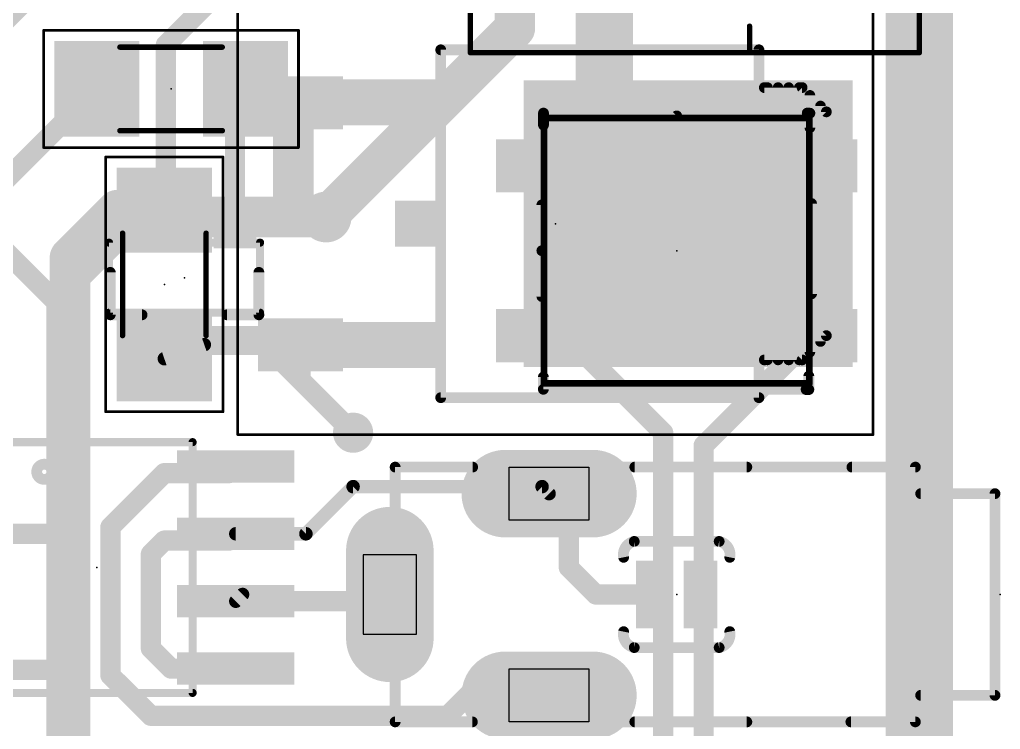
# Model space of a CAD drawing. Extents: x -0.6 to 31.5, y -1.9 to 65.7.
# Drawn here: x 13.02 to 31.5, y 29.46 to 42.83 of the extents above; entities that cross this region are included whole.
import ezdxf

# ---------------------------------------------------------------- set-up
doc = ezdxf.new("R2010")
doc.units = 0
for name, color, linetype in [('1', 22, 'CONTINUOUS'), ('16', 175, 'CONTINUOUS'), ('17', 82, 'CONTINUOUS'), ('18', 82, 'CONTINUOUS'), ('21', 253, 'CONTINUOUS'), ('22', 253, 'CONTINUOUS'), ('23', 7, 'CONTINUOUS'), ('24', 7, 'CONTINUOUS'), ('39', 22, 'CONTINUOUS'), ('40', 175, 'CONTINUOUS'), ('46', 140, 'CONTINUOUS'), ('51', 253, 'CONTINUOUS'), ('52', 253, 'CONTINUOUS')]:
    doc.layers.add(name, color=color, linetype=linetype)

# ---------------------------------------------------------------- blocks, each defined once
blk = doc.blocks.new('RECT')
blk.add_solid([(-0.5, -0.5), (0.5, -0.5), (-0.5, 0.5), (0.5, 0.5)])
blk = doc.blocks.new('LONGP100')
at = {"const_width": 1}
blk.add_lwpolyline([(-0.5, 0), (0.5, 0)], dxfattribs=at)
at = {"const_width": 0.5}
for points in [[(-0.5, 0.25, 1), (-0.5, -0.25)], [(0.5, -0.25, 1), (0.5, 0.25)]]:
    blk.add_lwpolyline(points, format="xyb", dxfattribs=at)
blk = doc.blocks.new('ROUNDV')
at = {"const_width": 0.5}
blk.add_lwpolyline([(0, -0.25, 1), (0, 0.25, 1), (0, -0.25)], format="xyb", dxfattribs=at)

msp = doc.modelspace()

# ---------------------------------------------------------------- linework, layer by layer
at = {"layer": '1'}
for points, const_width in [([(22.352, 52.896), (22.352, 42.672)], 0.762), ([(24.384, 41.642), (24.384, 49.784)], 0.381), ([(16.5449, 43.1275), (15.7765, 42.3591)], 0.381), ([(22.352, 42.672), (18.796, 39.116)], 0.762), ([(15.7765, 42.3591), (15.7765, 39.8245)], 0.381), ([(22.823, 40.081), (24.384, 41.642)], 0.381), ([(14.475, 41.529), (12.57, 39.624)], 0.381), ([(17.079, 41.333), (17.275, 41.529)], 0.381), ([(17.079, 38.973), (17.079, 41.333)], 0.381), ([(15.7765, 39.8245), (15.179, 38.973)], 0.381), ([(13.716, 37.51), (15.179, 38.973)], 0.381), ([(12.745, 38.481), (13.716, 37.51)], 0.381), ([(13.716, 33.1471), (13.716, 37.51)], 0.381), ([(16.129, 36.873), (17.483, 36.873)], 0.381), ([(17.483, 36.873), (19.304, 35.052)], 0.381), ([(22.823, 36.881), (23.317, 36.881)], 0.381), ([(23.317, 36.881), (25.146, 35.052)], 0.381), ([(25.908, 34.812), (27.977, 36.881)], 0.381), ([(25.146, 35.052), (25.146, 29.21)], 0.381), ([(25.908, 28.448), (25.908, 34.812)], 0.381), ([(16.9672, 34.29), (17.0942, 34.417)], 0.381), ([(14.732, 33.274), (15.748, 34.29)], 0.381), ([(15.748, 34.29), (16.9672, 34.29)], 0.381), ([(18.415, 33.147), (19.304, 34.036)], 0.254), ([(19.304, 34.036), (22.864, 34.036)], 0.254), ([(22.864, 34.036), (22.996, 33.904)], 0.254), ([(14.732, 30.48), (14.732, 33.274)], 0.381), ([(11.8619, 33.1471), (13.716, 33.1471)], 0.381), ([(13.716, 30.5826), (13.716, 33.1471)], 0.381), ([(16.9672, 33.02), (17.0942, 33.147)], 0.381), ([(17.0942, 33.147), (18.415, 33.147)], 0.254), ([(15.494, 32.766), (15.748, 33.02)], 0.381), ([(15.748, 33.02), (16.9672, 33.02)], 0.381), ([(15.494, 30.988), (15.494, 32.766)], 0.381), ([(19.996, 31.877), (19.996, 32.004)], 0.381), ([(17.0942, 31.877), (19.996, 31.877)], 0.381), ([(17.2212, 32.004), (17.0942, 31.877)], 0.254), ([(15.875, 30.607), (15.494, 30.988)], 0.381), ([(11.8862, 30.5826), (13.716, 30.5826)], 0.381), ([(13.716, 28.324), (13.716, 30.5826)], 0.381), ([(15.494, 29.718), (14.732, 30.48)], 0.381), ([(17.0942, 30.607), (15.875, 30.607)], 0.381), ([(21.468, 30.104), (21.082, 29.718)], 0.381), ([(22.996, 30.104), (21.468, 30.104)], 0.381), ([(21.082, 29.718), (15.494, 29.718)], 0.381)]:
    msp.add_lwpolyline(points, dxfattribs=dict(at, const_width=const_width))
for points, const_width in [([(22.4867, 42.5373, 1), (22.2173, 42.8067)], 0.381), ([(22.1615, 42.672, 1), (22.5425, 42.672)], 0.381), ([(15.7091, 42.4265, 1), (15.8439, 42.2918)], 0.1905), ([(15.8718, 42.3591, 1), (15.6813, 42.3591)], 0.1905), ([(24.4514, 41.5746, 1), (24.3166, 41.7094)], 0.1905), ([(14.5424, 41.4616, 1), (14.4076, 41.5964)], 0.1905), ([(17.3424, 41.4616, 1), (17.2076, 41.5964)], 0.1905), ([(24.2888, 41.642, 1), (24.4793, 41.642)], 0.1905), ([(17.0116, 41.4004, 1), (17.1464, 41.2656)], 0.1905), ([(17.1743, 41.333, 1), (16.9838, 41.333)], 0.1905), ([(22.7556, 40.1484, 1), (22.8904, 40.0136)], 0.1905), ([(15.6813, 39.8245, 1), (15.8718, 39.8245)], 0.1905), ([(15.8545, 39.7698, 1), (15.6985, 39.8792)], 0.1905), ([(18.6613, 39.2507, 1), (18.9307, 38.9813)], 0.381), ([(15.101, 39.0277, 1), (15.257, 38.9183)], 0.1905), ([(15.2464, 38.9056, 1), (15.1116, 39.0404)], 0.1905), ([(16.9838, 38.973, 1), (17.1743, 38.973)], 0.1905), ([(13.8113, 37.51, 1), (13.6208, 37.51)], 0.1905), ([(13.6486, 37.5774, 1), (13.7834, 37.4426)], 0.1905), ([(13.6486, 37.4426, 1), (13.7834, 37.5774)], 0.1905), ([(16.129, 36.9683, 1), (16.129, 36.7778)], 0.1905), ([(17.5504, 36.9404, 1), (17.4156, 36.8056)], 0.1905), ([(17.483, 36.7778, 1), (17.483, 36.9683)], 0.1905), ([(22.823, 36.9763, 1), (22.823, 36.7858)], 0.1905), ([(23.3844, 36.9484, 1), (23.2496, 36.8136)], 0.1905), ([(23.317, 36.7858, 1), (23.317, 36.9763)], 0.1905), ([(28.0444, 36.8136, 1), (27.9096, 36.9484)], 0.1905), ([(19.2366, 34.9846, 1), (19.3714, 35.1194)], 0.1905), ([(25.2413, 35.052, 1), (25.0508, 35.052)], 0.1905), ([(25.0786, 34.9846, 1), (25.2134, 35.1194)], 0.1905), ([(25.8406, 34.8794, 1), (25.9754, 34.7446)], 0.1905), ([(26.0033, 34.812, 1), (25.8128, 34.812)], 0.1905), ([(17.1616, 34.3496, 1), (17.0268, 34.4844)], 0.1905), ([(15.748, 34.3852, 1), (15.748, 34.1947)], 0.1905), ([(15.8154, 34.2226, 1), (15.6806, 34.3574)], 0.1905), ([(16.8998, 34.3574, 1), (17.0346, 34.2226)], 0.1905), ([(16.9672, 34.1947, 1), (16.9672, 34.3852)], 0.1905), ([(19.304, 34.0995, 1), (19.304, 33.9725)], 0.127), ([(19.3489, 33.9911, 1), (19.2591, 34.0809)], 0.127), ([(22.9089, 34.0809, 1), (22.8191, 33.9911)], 0.127), ([(22.864, 33.9725, 1), (22.864, 34.0995)], 0.127), ([(22.9511, 33.8591, 1), (23.0409, 33.9489)], 0.127), ([(14.8273, 33.274, 1), (14.6368, 33.274)], 0.1905), ([(13.8113, 33.1471, 1), (13.6208, 33.1471)], 0.1905), ([(13.716, 33.0519, 1), (13.716, 33.2424)], 0.1905), ([(14.6646, 33.3414, 1), (14.7994, 33.2066)], 0.1905), ([(17.1616, 33.0796, 1), (17.0268, 33.2144)], 0.1905), ([(17.0942, 33.2105, 1), (17.0942, 33.0835)], 0.127), ([(18.415, 33.0835, 1), (18.415, 33.2105)], 0.127), ([(13.6208, 33.1471, 1), (13.8113, 33.1471)], 0.1905), ([(15.748, 33.1153, 1), (15.748, 32.9248)], 0.1905), ([(15.8154, 32.9526, 1), (15.6806, 33.0874)], 0.1905), ([(16.8998, 33.0874, 1), (17.0346, 32.9526)], 0.1905), ([(16.9672, 32.9248, 1), (16.9672, 33.1153)], 0.1905), ([(18.3701, 33.1919, 1), (18.4599, 33.1021)], 0.127), ([(15.4266, 32.8334, 1), (15.5614, 32.6986)], 0.1905), ([(15.5893, 32.766, 1), (15.3988, 32.766)], 0.1905), ([(20.0913, 32.004, 1), (19.9008, 32.004)], 0.1905), ([(17.0942, 31.9723, 1), (17.0942, 31.7818)], 0.1905), ([(17.0493, 31.9219, 1), (17.1391, 31.8321)], 0.127), ([(17.2661, 31.9591, 1), (17.1763, 32.0489)], 0.127), ([(19.9008, 31.877, 1), (20.0913, 31.877)], 0.1905), ([(19.996, 31.7818, 1), (19.996, 31.9723)], 0.1905), ([(15.5614, 31.0554, 1), (15.4266, 30.9206)], 0.1905), ([(15.3988, 30.988, 1), (15.5893, 30.988)], 0.1905), ([(13.8113, 30.5826, 1), (13.6208, 30.5826)], 0.1905), ([(13.6208, 30.5826, 1), (13.8113, 30.5826)], 0.1905), ([(13.716, 30.4874, 1), (13.716, 30.6779)], 0.1905), ([(14.7994, 30.5474, 1), (14.6646, 30.4126)], 0.1905), ([(15.875, 30.7023, 1), (15.875, 30.5118)], 0.1905), ([(15.8076, 30.5396, 1), (15.9424, 30.6744)], 0.1905), ([(17.0942, 30.5118, 1), (17.0942, 30.7023)], 0.1905), ([(14.6368, 30.48, 1), (14.8273, 30.48)], 0.1905), ([(21.468, 30.1993, 1), (21.468, 30.0088)], 0.1905), ([(21.5354, 30.0366, 1), (21.4006, 30.1714)], 0.1905), ([(22.996, 30.0088, 1), (22.996, 30.1993)], 0.1905), ([(15.494, 29.8133, 1), (15.494, 29.6227)], 0.1905), ([(15.4266, 29.6506, 1), (15.5614, 29.7854)], 0.1905), ([(21.0146, 29.7854, 1), (21.1494, 29.6506)], 0.1905), ([(21.082, 29.6227, 1), (21.082, 29.8133)], 0.1905)]:
    msp.add_lwpolyline(points, format="xyb", dxfattribs=dict(at, const_width=const_width))
at = {"layer": '16'}
for points, const_width in [([(29.845, 65.024), (29.845, 0)], 0.254), ([(23.876, 44.704), (23.876, 39.457)], 0.762), ([(9.652, 39.624), (13.462, 43.434)], 0.254), ([(18.314, 41.269), (18.1774, 41.1324)], 0.762), ([(18.1774, 41.1324), (18.1774, 39.116)], 0.762), ([(23.876, 39.457), (25.614, 38.989)], 0.762), ([(13.97, 38.354), (14.862, 39.246)], 0.762), ([(14.862, 39.246), (15.748, 39.246)], 0.762), ([(15.748, 39.246), (15.878, 39.116)], 0.762), ([(18.1774, 39.116), (15.878, 39.116)], 0.762), ([(18.1774, 39.116), (18.796, 39.116)], 0.762), ([(13.97, 27.181), (13.97, 38.354)], 0.762), ([(16.011, 36.709), (15.748, 36.446)], 0.381), ([(15.748, 36.446), (16.501, 36.709)], 0.254), ([(18.314, 36.709), (16.011, 36.709)], 0.381), ([(18.314, 36.042), (18.314, 36.709)], 0.381), ([(19.304, 35.052), (18.314, 36.042)], 0.381), ([(23.368, 33.532), (22.996, 33.904)], 0.381), ([(23.368, 32.512), (23.368, 33.532)], 0.381), ([(23.876, 32.004), (23.368, 32.512)], 0.381), ([(24.95, 32.004), (23.876, 32.004)], 0.381)]:
    msp.add_lwpolyline(points, dxfattribs=dict(at, const_width=const_width))
for points, const_width in [([(18.4487, 41.1343, 1), (18.1793, 41.4037)], 0.381), ([(18.3679, 41.1324, 1), (17.9869, 41.1324)], 0.381), ([(18.0427, 41.2671, 1), (18.3121, 40.9977)], 0.381), ([(23.9255, 39.6409, 1), (23.8265, 39.2731)], 0.381), ([(14.862, 39.4365, 1), (14.862, 39.0555)], 0.381), ([(14.9967, 39.1113, 1), (14.7273, 39.3807)], 0.381), ([(15.8827, 39.3807, 1), (15.6133, 39.1113)], 0.381), ([(15.748, 39.0555, 1), (15.748, 39.4365)], 0.381), ([(23.6855, 39.457, 1), (24.0665, 39.457)], 0.381), ([(15.878, 39.3065, 1), (15.878, 38.9255)], 0.381), ([(15.7433, 38.9813, 1), (16.0127, 39.2507)], 0.381), ([(18.1774, 39.3065, 1), (18.1774, 38.9255)], 0.381), ([(18.1774, 38.9255, 1), (18.1774, 39.3065)], 0.381), ([(18.796, 38.9255, 1), (18.796, 39.3065)], 0.381), ([(25.5645, 38.8051, 1), (25.6635, 39.1729)], 0.381), ([(17.9869, 39.116, 1), (18.3679, 39.116)], 0.381), ([(14.1605, 38.354, 1), (13.7795, 38.354)], 0.381), ([(13.8353, 38.4887, 1), (14.1047, 38.2193)], 0.381), ([(16.011, 36.8043, 1), (16.011, 36.6138)], 0.1905), ([(16.0784, 36.6416, 1), (15.9436, 36.7764)], 0.1905), ([(16.5219, 36.6491, 1), (16.4801, 36.7689)], 0.127), ([(18.4093, 36.709, 1), (18.2188, 36.709)], 0.1905), ([(18.314, 36.6138, 1), (18.314, 36.8043)], 0.1905), ([(15.6806, 36.5134, 1), (15.8154, 36.3786)], 0.1905), ([(15.7271, 36.5059, 1), (15.7689, 36.3861)], 0.127), ([(18.3814, 36.1094, 1), (18.2466, 35.9746)], 0.1905), ([(18.2188, 36.042, 1), (18.4093, 36.042)], 0.1905), ([(19.2366, 34.9846, 1), (19.3714, 35.1194)], 0.1905), ([(23.0634, 33.9714, 1), (22.9286, 33.8366)], 0.1905), ([(23.4633, 33.532, 1), (23.2728, 33.532)], 0.1905), ([(23.3006, 33.4646, 1), (23.4354, 33.5994)], 0.1905), ([(23.4354, 32.5794, 1), (23.3006, 32.4446)], 0.1905), ([(23.2728, 32.512, 1), (23.4633, 32.512)], 0.1905), ([(23.876, 32.0993, 1), (23.876, 31.9088)], 0.1905), ([(23.8086, 31.9366, 1), (23.9434, 32.0714)], 0.1905), ([(24.95, 31.9088, 1), (24.95, 32.0993)], 0.1905)]:
    msp.add_lwpolyline(points, format="xyb", dxfattribs=dict(at, const_width=const_width))
at = {"layer": '21'}
for points, const_width in [([(29.972, 2.032), (29.972, 61.976)], 1.27), ([(22.86, 38.481), (25.4, 41.021)], 0.2032), ([(27.8587, 41.0743), (22.8905, 41.0743)], 0.2032), ([(22.8905, 41.0743), (22.8905, 40.8483)], 0.2032), ([(27.8587, 41.0718), (27.8587, 41.0743)], 0.2032), ([(27.9095, 41.0718), (27.8587, 41.0718)], 0.2032), ([(27.9095, 40.8), (27.9095, 41.0718)], 0.2032), ([(22.86, 38.481), (22.86, 39.3446)], 0.2032), ([(27.94, 39.37), (27.94, 37.6682)], 0.2032), ([(22.86, 37.6174), (22.86, 38.481)], 0.2032), ([(14.729, 37.273), (14.729, 38.073)], 0.2032), ([(17.529, 37.273), (17.529, 38.073)], 0.2032), ([(15.329, 37.273), (14.729, 37.273)], 0.2032), ([(16.929, 37.273), (17.529, 37.273)], 0.2032), ([(27.8892, 36.1188), (27.8892, 35.8648)], 0.2032), ([(22.8879, 35.8699), (22.8879, 36.101)], 0.2032), ([(27.8384, 35.8699), (22.8879, 35.8699)], 0.2032), ([(27.8384, 35.8648), (27.8384, 35.8699)], 0.2032), ([(27.8892, 35.8648), (27.8384, 35.8648)], 0.2032), ([(16.281, 34.874), (12.675, 34.874)], 0.1524), ([(20.096, 34.404), (21.556, 34.404)], 0.2032), ([(24.611, 34.404), (26.721, 34.404)], 0.2032), ([(28.701, 34.404), (29.896, 34.404)], 0.2032), ([(29.896, 34.404), (29.896, 29.604)], 0.2032), ([(31.396, 33.904), (29.996, 33.904)], 0.2032), ([(31.396, 33.904), (31.396, 30.104)], 0.2032), ([(12.675, 30.15), (16.281, 30.15)], 0.1524), ([(31.396, 30.104), (29.996, 30.104)], 0.2032), ([(21.551, 29.604), (20.096, 29.604)], 0.2032), ([(24.611, 29.604), (26.721, 29.604)], 0.2032), ([(29.896, 29.604), (28.681, 29.604)], 0.2032)]:
    msp.add_lwpolyline(points, dxfattribs=dict(at, const_width=const_width))
for points, const_width in [([(22.8905, 41.1251, 1), (22.8905, 41.0235)], 0.1016), ([(22.9413, 41.0743, 1), (22.8397, 41.0743)], 0.1016), ([(25.4359, 40.9851, 1), (25.3641, 41.0569)], 0.1016), ([(27.9095, 41.0743, 1), (27.8079, 41.0743)], 0.1016), ([(27.8587, 41.1226, 1), (27.8587, 41.021)], 0.1016), ([(27.8079, 41.0718, 1), (27.9095, 41.0718)], 0.1016), ([(27.8587, 41.0235, 1), (27.8587, 41.1251)], 0.1016), ([(27.9603, 41.0718, 1), (27.8587, 41.0718)], 0.1016), ([(27.9095, 41.021, 1), (27.9095, 41.1226)], 0.1016), ([(22.8397, 40.8483, 1), (22.9413, 40.8483)], 0.1016), ([(27.8587, 40.8, 1), (27.9603, 40.8)], 0.1016), ([(22.9108, 39.3446, 1), (22.8092, 39.3446)], 0.1016), ([(27.9908, 39.37, 1), (27.8892, 39.37)], 0.1016), ([(22.9108, 38.481, 1), (22.8092, 38.481)], 0.1016), ([(22.8241, 38.5169, 1), (22.8959, 38.4451)], 0.1016), ([(22.8092, 38.481, 1), (22.9108, 38.481)], 0.1016), ([(14.7798, 38.073, 1), (14.6782, 38.073)], 0.1016), ([(17.5798, 38.073, 1), (17.4782, 38.073)], 0.1016), ([(27.8892, 37.6682, 1), (27.9908, 37.6682)], 0.1016), ([(22.8092, 37.6174, 1), (22.9108, 37.6174)], 0.1016), ([(14.729, 37.3238, 1), (14.729, 37.2222)], 0.1016), ([(14.6782, 37.273, 1), (14.7798, 37.273)], 0.1016), ([(15.329, 37.2222, 1), (15.329, 37.3238)], 0.1016), ([(16.929, 37.3238, 1), (16.929, 37.2222)], 0.1016), ([(17.4782, 37.273, 1), (17.5798, 37.273)], 0.1016), ([(17.529, 37.2222, 1), (17.529, 37.3238)], 0.1016), ([(27.94, 36.1188, 1), (27.8384, 36.1188)], 0.1016), ([(22.9387, 36.101, 1), (22.8371, 36.101)], 0.1016), ([(22.8879, 35.9207, 1), (22.8879, 35.8191)], 0.1016), ([(22.8371, 35.8699, 1), (22.9387, 35.8699)], 0.1016), ([(27.8892, 35.8699, 1), (27.7876, 35.8699)], 0.1016), ([(27.8384, 35.9156, 1), (27.8384, 35.814)], 0.1016), ([(27.7876, 35.8648, 1), (27.8892, 35.8648)], 0.1016), ([(27.8384, 35.8191, 1), (27.8384, 35.9207)], 0.1016), ([(27.8384, 35.8648, 1), (27.94, 35.8648)], 0.1016), ([(27.8892, 35.814, 1), (27.8892, 35.9156)], 0.1016), ([(16.281, 34.8359, 1), (16.281, 34.9121)], 0.0762), ([(13.4874, 34.1718, 1), (13.4874, 34.459, 1), (13.4874, 34.1718)], 0.2032), ([(20.096, 34.4548, 1), (20.096, 34.3532)], 0.1016), ([(21.556, 34.3532, 1), (21.556, 34.4548)], 0.1016), ([(24.611, 34.4548, 1), (24.611, 34.3532)], 0.1016), ([(26.721, 34.3532, 1), (26.721, 34.4548)], 0.1016), ([(28.701, 34.4548, 1), (28.701, 34.3532)], 0.1016), ([(29.9468, 34.404, 1), (29.8452, 34.404)], 0.1016), ([(29.896, 34.3532, 1), (29.896, 34.4548)], 0.1016), ([(29.996, 33.9548, 1), (29.996, 33.8532)], 0.1016), ([(31.4468, 33.904, 1), (31.3452, 33.904)], 0.1016), ([(31.396, 33.8532, 1), (31.396, 33.9548)], 0.1016), ([(16.281, 30.1119, 1), (16.281, 30.1881)], 0.0762), ([(29.996, 30.1548, 1), (29.996, 30.0532)], 0.1016), ([(31.3452, 30.104, 1), (31.4468, 30.104)], 0.1016), ([(31.396, 30.0532, 1), (31.396, 30.1548)], 0.1016), ([(20.096, 29.6548, 1), (20.096, 29.5532)], 0.1016), ([(21.551, 29.5532, 1), (21.551, 29.6548)], 0.1016), ([(24.611, 29.6548, 1), (24.611, 29.5532)], 0.1016), ([(26.721, 29.5532, 1), (26.721, 29.6548)], 0.1016), ([(28.681, 29.6548, 1), (28.681, 29.5532)], 0.1016), ([(29.8452, 29.604, 1), (29.9468, 29.604)], 0.1016), ([(29.896, 29.5532, 1), (29.896, 29.6548)], 0.1016)]:
    msp.add_lwpolyline(points, format="xyb", dxfattribs=dict(at, const_width=const_width))
at = {"layer": '22'}
for points, const_width in [([(29.972, 42.3884), (29.972, 42.617)], 0.762), ([(26.9494, 42.2656), (20.955, 42.266)], 0.2032), ([(20.955, 42.266), (20.955, 35.712)], 0.2032), ([(29.972, 37.0276), (29.972, 40.9787)], 0.762), ([(29.972, 35.3893), (29.972, 35.6179)], 0.762), ([(20.955, 35.712), (26.9494, 35.7124)], 0.2032), ([(29.972, 30.0284), (29.972, 33.9796)], 0.762), ([(26.2, 33.004), (24.6, 33.004)], 0.2032), ([(24.6, 31.004), (26.2, 31.004)], 0.2032)]:
    msp.add_lwpolyline(points, dxfattribs=dict(at, const_width=const_width))
for points, const_width in [([(30.1625, 42.617, 1), (29.7815, 42.617)], 0.381), ([(29.7815, 42.3884, 1), (30.1625, 42.3884)], 0.381), ([(20.955, 42.3168, 1), (20.955, 42.2152)], 0.1016), ([(21.0058, 42.266, 1), (20.9042, 42.266)], 0.1016), ([(26.9494, 42.2148, 1), (26.9494, 42.3164)], 0.1016), ([(30.1625, 40.9787, 1), (29.7815, 40.9787)], 0.381), ([(29.7815, 37.0276, 1), (30.1625, 37.0276)], 0.381), ([(30.1625, 35.6179, 1), (29.7815, 35.6179)], 0.381), ([(20.955, 35.7628, 1), (20.955, 35.6612)], 0.1016), ([(20.9042, 35.712, 1), (21.0058, 35.712)], 0.1016), ([(26.9494, 35.6616, 1), (26.9494, 35.7632)], 0.1016), ([(29.7815, 35.3893, 1), (30.1625, 35.3893)], 0.381), ([(30.1625, 33.9796, 1), (29.7815, 33.9796)], 0.381), ([(24.6, 33.004, 0.4142), (24.4, 32.704)], 0.2032), ([(24.6, 33.0548, 1), (24.6, 32.9532)], 0.1016), ([(24.61, 32.9542, 1), (24.59, 33.0538)], 0.1016), ([(26.4, 32.704, 0.4142), (26.2, 33.004)], 0.2032), ([(26.21, 33.0538, 1), (26.19, 32.9542)], 0.1016), ([(26.2, 32.9532, 1), (26.2, 33.0548)], 0.1016), ([(24.3502, 32.694, 1), (24.4498, 32.714)], 0.1016), ([(26.3502, 32.714, 1), (26.4498, 32.694)], 0.1016), ([(24.4, 31.304, 0.4142), (24.6, 31.004)], 0.2032), ([(24.4498, 31.294, 1), (24.3502, 31.314)], 0.1016), ([(26.2, 31.004, 0.4142), (26.4, 31.304)], 0.2032), ([(26.4498, 31.314, 1), (26.3502, 31.294)], 0.1016), ([(24.6, 31.0548, 1), (24.6, 30.9532)], 0.1016), ([(24.59, 30.9542, 1), (24.61, 31.0538)], 0.1016), ([(26.19, 31.0538, 1), (26.21, 30.9542)], 0.1016), ([(26.2, 30.9532, 1), (26.2, 31.0548)], 0.1016), ([(29.7815, 30.0284, 1), (30.1625, 30.0284)], 0.381)]:
    msp.add_lwpolyline(points, format="xyb", dxfattribs=dict(at, const_width=const_width))
at = {"layer": '23'}
for p in [(15.875, 41.529), (25.4, 38.481), (16.129, 37.973), (14.478, 32.512), (31.496, 32.004)]:
    msp.add_point(p, dxfattribs=at)
at = {"layer": '24'}
for p in [(23.114, 38.989), (15.748, 37.846), (25.4, 32.004)]:
    msp.add_point(p, dxfattribs=at)
at = {"layer": '39', "const_width": 0.0508}
for points in [[(13.4747, 42.6339), (18.2753, 42.6339)], [(13.4747, 40.4241), (13.4747, 42.6339)], [(18.2753, 42.6339), (18.2753, 40.4241)], [(18.2753, 40.4241), (13.4747, 40.4241)]]:
    msp.add_lwpolyline(points, dxfattribs=at)
at = {"layer": '39', "const_width": 0.0254}
for points in [[(13.4747, 42.6466, 1), (13.4747, 42.6212)], [(13.4874, 42.6339, 1), (13.462, 42.6339)], [(18.288, 42.6339, 1), (18.2626, 42.6339)], [(18.2753, 42.6212, 1), (18.2753, 42.6466)], [(13.4747, 40.4368, 1), (13.4747, 40.4114)], [(13.462, 40.4241, 1), (13.4874, 40.4241)], [(18.2626, 40.4241, 1), (18.288, 40.4241)], [(18.2753, 40.4114, 1), (18.2753, 40.4368)]]:
    msp.add_lwpolyline(points, format="xyb", dxfattribs=at)
at = {"layer": '40', "const_width": 0.0508}
for points in [[(17.131, 42.962), (17.131, 35.016)], [(29.097, 35.016), (29.097, 42.962)], [(14.6431, 40.2463), (14.6431, 35.4457)], [(16.8529, 40.2463), (14.6431, 40.2463)], [(16.8529, 35.4457), (16.8529, 40.2463)], [(14.6431, 35.4457), (16.8529, 35.4457)], [(17.131, 35.016), (29.097, 35.016)]]:
    msp.add_lwpolyline(points, dxfattribs=at)
at = {"layer": '40', "const_width": 0.0254}
for points in [[(14.6558, 40.2463, 1), (14.6304, 40.2463)], [(14.6431, 40.259, 1), (14.6431, 40.2336)], [(16.8656, 40.2463, 1), (16.8402, 40.2463)], [(16.8529, 40.2336, 1), (16.8529, 40.259)], [(14.6431, 35.4584, 1), (14.6431, 35.433)], [(14.6304, 35.4457, 1), (14.6558, 35.4457)], [(16.8402, 35.4457, 1), (16.8656, 35.4457)], [(16.8529, 35.433, 1), (16.8529, 35.4584)], [(17.131, 35.0287, 1), (17.131, 35.0033)], [(17.1183, 35.016, 1), (17.1437, 35.016)], [(29.0843, 35.016, 1), (29.1097, 35.016)], [(29.097, 35.0033, 1), (29.097, 35.0287)]]:
    msp.add_lwpolyline(points, format="xyb", dxfattribs=at)
at = {"layer": '46'}
for p, q in [((22.246, 33.404), (22.246, 34.404)), ((22.246, 34.404), (23.746, 34.404)), ((23.746, 34.404), (23.746, 33.404)), ((23.746, 33.404), (22.246, 33.404)), ((19.496, 32.754), (19.496, 31.254)), ((20.496, 32.754), (19.496, 32.754)), ((20.496, 31.254), (20.496, 32.754)), ((19.496, 31.254), (20.496, 31.254)), ((22.246, 29.604), (22.246, 30.604)), ((22.246, 30.604), (23.746, 30.604)), ((23.746, 30.604), (23.746, 29.604)), ((23.746, 29.604), (22.246, 29.604))]:
    msp.add_line(p, q, dxfattribs=at)
at = {"layer": '51'}
for points, const_width in [([(29.972, 42.212), (29.972, 48.212)], 0.1), ([(21.512, 42.212), (21.512, 43.642)], 0.1), ([(26.772, 42.212), (26.772, 42.712)], 0.1), ([(14.91, 42.316), (16.84, 42.316)], 0.1016), ([(26.772, 42.212), (21.512, 42.212)], 0.1), ([(29.972, 42.212), (26.772, 42.212)], 0.1), ([(27.9, 40.981), (22.9, 40.981)], 0.127), ([(22.9, 40.981), (22.9, 35.981)], 0.127), ([(27.9, 35.981), (27.9, 40.981)], 0.127), ([(14.91, 40.742), (16.84, 40.742)], 0.1016), ([(14.7066, 37.3126), (14.7066, 38.6334)], 0.1524), ([(14.7066, 38.6334), (17.5514, 38.6334)], 0.1524), ([(17.5514, 38.6334), (17.5514, 37.3126)], 0.1524), ([(17.5514, 37.3126), (14.7066, 37.3126)], 0.1524), ([(22.9, 35.981), (27.9, 35.981)], 0.127), ([(16.281, 30.15), (16.281, 34.874)], 0.1524), ([(20.096, 29.604), (20.096, 34.404)], 0.2032), ([(20.096, 34.404), (29.896, 34.404)], 0.2032), ([(29.896, 29.604), (20.096, 29.604)], 0.2032)]:
    msp.add_lwpolyline(points, dxfattribs=dict(at, const_width=const_width))
for points, const_width in [([(26.797, 42.712, 1), (26.747, 42.712)], 0.05), ([(14.91, 42.3414, 1), (14.91, 42.2906)], 0.0508), ([(16.84, 42.2906, 1), (16.84, 42.3414)], 0.0508), ([(21.512, 42.237, 1), (21.512, 42.187)], 0.05), ([(21.487, 42.212, 1), (21.537, 42.212)], 0.05), ([(26.772, 42.237, 1), (26.772, 42.187)], 0.05), ([(26.747, 42.212, 1), (26.797, 42.212)], 0.05), ([(26.772, 42.187, 1), (26.772, 42.237)], 0.05), ([(29.947, 42.212, 1), (29.997, 42.212)], 0.05), ([(29.972, 42.187, 1), (29.972, 42.237)], 0.05), ([(22.9, 41.0128, 1), (22.9, 40.9492)], 0.0635), ([(22.9318, 40.981, 1), (22.8683, 40.981)], 0.0635), ([(27.9318, 40.981, 1), (27.8683, 40.981)], 0.0635), ([(27.9, 40.9492, 1), (27.9, 41.0128)], 0.0635), ([(14.91, 40.7674, 1), (14.91, 40.7166)], 0.0508), ([(16.84, 40.7166, 1), (16.84, 40.7674)], 0.0508), ([(14.7447, 38.6334, 1), (14.6685, 38.6334)], 0.0762), ([(14.7066, 38.6715, 1), (14.7066, 38.5953)], 0.0762), ([(17.5895, 38.6334, 1), (17.5133, 38.6334)], 0.0762), ([(17.5514, 38.5953, 1), (17.5514, 38.6715)], 0.0762), ([(14.7066, 37.3507, 1), (14.7066, 37.2745)], 0.0762), ([(14.6685, 37.3126, 1), (14.7447, 37.3126)], 0.0762), ([(17.5133, 37.3126, 1), (17.5895, 37.3126)], 0.0762), ([(17.5514, 37.2745, 1), (17.5514, 37.3507)], 0.0762), ([(22.9, 36.0128, 1), (22.9, 35.9492)], 0.0635), ([(27.9, 35.9492, 1), (27.9, 36.0128)], 0.0635), ([(22.8683, 35.981, 1), (22.9318, 35.981)], 0.0635), ([(27.8683, 35.981, 1), (27.9318, 35.981)], 0.0635), ([(16.3191, 34.874, 1), (16.2429, 34.874)], 0.0762), ([(20.1468, 34.404, 1), (20.0452, 34.404)], 0.1016), ([(20.096, 34.4548, 1), (20.096, 34.3532)], 0.1016), ([(29.896, 34.3532, 1), (29.896, 34.4548)], 0.1016), ([(16.2429, 30.15, 1), (16.3191, 30.15)], 0.0762), ([(20.096, 29.6548, 1), (20.096, 29.5532)], 0.1016), ([(20.0452, 29.604, 1), (20.1468, 29.604)], 0.1016), ([(29.896, 29.5532, 1), (29.896, 29.6548)], 0.1016)]:
    msp.add_lwpolyline(points, format="xyb", dxfattribs=dict(at, const_width=const_width))
at = {"layer": '52'}
for points, const_width in [([(26.949, 35.712), (26.9486, 42.2664)], 0.2032), ([(27.7622, 41.5544), (27.051, 41.5544)], 0.2032), ([(27.051, 41.5544), (27.051, 36.4236)], 0.2032), ([(27.7622, 41.5544), (27.051, 41.5544)], 0.1998), ([(27.051, 41.5544), (27.051, 36.4236)], 0.1998), ([(27.11, 36.4236), (27.11, 41.5544)], 0.1998), ([(27.3098, 36.4236), (27.3098, 41.5544)], 0.1998), ([(27.5096, 36.4236), (27.5096, 41.5544)], 0.1998), ([(27.7094, 36.4236), (27.7094, 41.5544)], 0.1998), ([(28.2194, 41.0972), (27.7622, 41.5544)], 0.2032), ([(28.2194, 41.0972), (27.7622, 41.5544)], 0.1998), ([(27.9092, 36.5706), (27.9092, 41.4074)], 0.1998), ([(28.109, 36.7704), (28.109, 41.2076)], 0.1998), ([(28.2194, 36.8808), (28.2194, 41.0972)], 0.2032), ([(28.2194, 36.8808), (28.2194, 41.0972)], 0.1998), ([(14.961, 38.811), (14.961, 36.881)], 0.1016), ([(16.535, 38.811), (16.535, 36.881)], 0.1016), ([(27.7622, 36.4236), (28.2194, 36.8808)], 0.2032), ([(27.7622, 36.4236), (28.2194, 36.8808)], 0.1998), ([(27.051, 36.4236), (27.7622, 36.4236)], 0.2032), ([(27.051, 36.4236), (27.7622, 36.4236)], 0.1998)]:
    msp.add_lwpolyline(points, dxfattribs=dict(at, const_width=const_width))
for points, const_width in [([(26.9994, 42.2664, 1), (26.8978, 42.2664)], 0.1016), ([(27.051, 41.6052, 1), (27.051, 41.5036)], 0.1016), ([(27.1018, 41.5544, 1), (27.0002, 41.5544)], 0.1016), ([(27.051, 41.6044, 1), (27.051, 41.5044)], 0.0999), ([(27.101, 41.5544, 1), (27.0011, 41.5544)], 0.0999), ([(27.16, 41.5544, 1), (27.0601, 41.5544)], 0.0999), ([(27.3598, 41.5544, 1), (27.2599, 41.5544)], 0.0999), ([(27.5596, 41.5544, 1), (27.4597, 41.5544)], 0.0999), ([(27.7594, 41.5544, 1), (27.6595, 41.5544)], 0.0999), ([(27.7981, 41.5903, 1), (27.7263, 41.5185)], 0.1016), ([(27.7975, 41.5897, 1), (27.7269, 41.5191)], 0.0999), ([(27.7622, 41.5036, 1), (27.7622, 41.6052)], 0.1016), ([(27.7622, 41.5044, 1), (27.7622, 41.6044)], 0.0999), ([(27.9592, 41.4074, 1), (27.8593, 41.4074)], 0.0999), ([(28.159, 41.2076, 1), (28.0591, 41.2076)], 0.0999), ([(28.2702, 41.0972, 1), (28.1686, 41.0972)], 0.1016), ([(28.2693, 41.0972, 1), (28.1695, 41.0972)], 0.0999), ([(28.1835, 41.0613, 1), (28.2553, 41.1331)], 0.1016), ([(28.1841, 41.0619, 1), (28.2547, 41.1325)], 0.0999), ([(14.9864, 38.811, 1), (14.9356, 38.811)], 0.0508), ([(16.5604, 38.811, 1), (16.5096, 38.811)], 0.0508), ([(28.2553, 36.8449, 1), (28.1835, 36.9167)], 0.1016), ([(28.2547, 36.8455, 1), (28.1841, 36.9161)], 0.0999), ([(14.9356, 36.881, 1), (14.9864, 36.881)], 0.0508), ([(16.5096, 36.881, 1), (16.5604, 36.881)], 0.0508), ([(28.0591, 36.7704, 1), (28.159, 36.7704)], 0.0999), ([(28.1686, 36.8808, 1), (28.2702, 36.8808)], 0.1016), ([(28.1695, 36.8808, 1), (28.2693, 36.8808)], 0.0999), ([(27.8593, 36.5706, 1), (27.9592, 36.5706)], 0.0999), ([(27.051, 36.4744, 1), (27.051, 36.3728)], 0.1016), ([(27.0002, 36.4236, 1), (27.1018, 36.4236)], 0.1016), ([(27.051, 36.4736, 1), (27.051, 36.3736)], 0.0999), ([(27.0011, 36.4236, 1), (27.101, 36.4236)], 0.0999), ([(27.0601, 36.4236, 1), (27.16, 36.4236)], 0.0999), ([(27.2599, 36.4236, 1), (27.3598, 36.4236)], 0.0999), ([(27.4597, 36.4236, 1), (27.5596, 36.4236)], 0.0999), ([(27.6595, 36.4236, 1), (27.7594, 36.4236)], 0.0999), ([(27.7263, 36.4595, 1), (27.7981, 36.3877)], 0.1016), ([(27.7269, 36.4589, 1), (27.7975, 36.3883)], 0.0999), ([(27.7622, 36.3728, 1), (27.7622, 36.4744)], 0.1016), ([(27.7622, 36.3736, 1), (27.7622, 36.4736)], 0.0999), ([(26.8982, 35.712, 1), (26.9998, 35.712)], 0.1016)]:
    msp.add_lwpolyline(points, format="xyb", dxfattribs=dict(at, const_width=const_width))

# ---------------------------------------------------------------- block references
at = {"layer": '1', "xscale": 1.6, "yscale": 1.8}
for p in [(14.475, 41.529), (17.275, 41.529)]:
    msp.add_blockref('RECT', p, dxfattribs=at)
at = {"layer": '1', "xscale": 1.651, "rotation": 180}
for p in [(22.823, 40.081), (27.977, 40.081), (22.823, 36.881), (27.977, 36.881)]:
    msp.add_blockref('RECT', p, dxfattribs=at)
at = {"layer": '1'}
for p, xscale, yscale, rotation in [((15.179, 38.973), 0.8, 0.9, 180), ((17.079, 38.973), 0.8, 0.9, 180), ((16.129, 36.873), 0.8, 0.9, 180), ((17.0942, 34.417), 0.6096, 2.2098, 270), ((17.0942, 33.147), 0.6096, 2.2098, 270), ((17.0942, 31.877), 0.6096, 2.2098, 270), ((17.0942, 30.607), 0.6096, 2.2098, 270)]:
    msp.add_blockref('RECT', p, dxfattribs=dict(at, xscale=xscale, yscale=yscale, rotation=rotation))
at = {"layer": '16', "yscale": 1.6, "rotation": 90}
for p in [(18.314, 41.269), (18.314, 36.709)]:
    msp.add_blockref('RECT', p, dxfattribs=at)
at = {"layer": '16'}
for p, xscale, yscale, rotation in [((25.614, 38.989), 5.4, 6.2, 90), ((15.748, 39.246), 1.6, 1.8, 270), ((15.748, 36.446), 1.6, 1.8, 270), ((24.95, 32.004), 0.635, 1.27, 180), ((25.85, 32.004), 0.635, 1.27, 180)]:
    msp.add_blockref('RECT', p, dxfattribs=dict(at, xscale=xscale, yscale=yscale, rotation=rotation))
at = {"layer": '17', "xscale": 1.65, "yscale": 1.65}
for p in [(22.996, 33.904), (22.996, 33.904), (22.996, 30.104), (22.996, 30.104)]:
    msp.add_blockref('LONGP100', p, dxfattribs=at)
at = {"layer": '17', "xscale": 1.65, "yscale": 1.65, "rotation": 270}
msp.add_blockref('LONGP100', (19.996, 32.004), dxfattribs=at)
msp.add_blockref('LONGP100', (19.996, 32.004), dxfattribs=at)
at = {"layer": '18'}
for p, xscale, yscale in [((18.796, 39.116), 0.9564, 0.9564), ((18.796, 39.116), 0.9564, 0.9564), ((19.304, 35.052), 0.7564, 0.7564), ((19.304, 35.052), 0.7564, 0.7564)]:
    msp.add_blockref('ROUNDV', p, dxfattribs=dict(at, xscale=xscale, yscale=yscale))
at = {"layer": '22', "xscale": 0.8636, "yscale": 0.762, "rotation": 90}
msp.add_blockref('RECT', (20.4724, 38.989), dxfattribs=at)
at = {"layer": '51', "xscale": 0.7501, "yscale": 1.7}
for p in [(14.5483, 41.5281), (17.2018, 41.5299)]:
    msp.add_blockref('RECT', p, dxfattribs=at)
at = {"layer": '51', "xscale": 0.3556, "yscale": 1.016, "rotation": 270}
for p in [(16.8402, 34.417), (16.8402, 33.147), (16.8402, 31.877), (16.8402, 30.607)]:
    msp.add_blockref('RECT', p, dxfattribs=at)
at = {"layer": '52'}
for p, xscale, yscale, rotation in [((19.4056, 41.275), 0.8636, 2.8956, 90), ((15.7489, 39.1728), 0.7501, 1.7, 270), ((19.4056, 36.703), 0.8636, 2.8956, 90), ((15.7471, 36.5192), 0.7501, 1.7, 270)]:
    msp.add_blockref('RECT', p, dxfattribs=dict(at, xscale=xscale, yscale=yscale, rotation=rotation))

doc.saveas('drawing.dxf')
